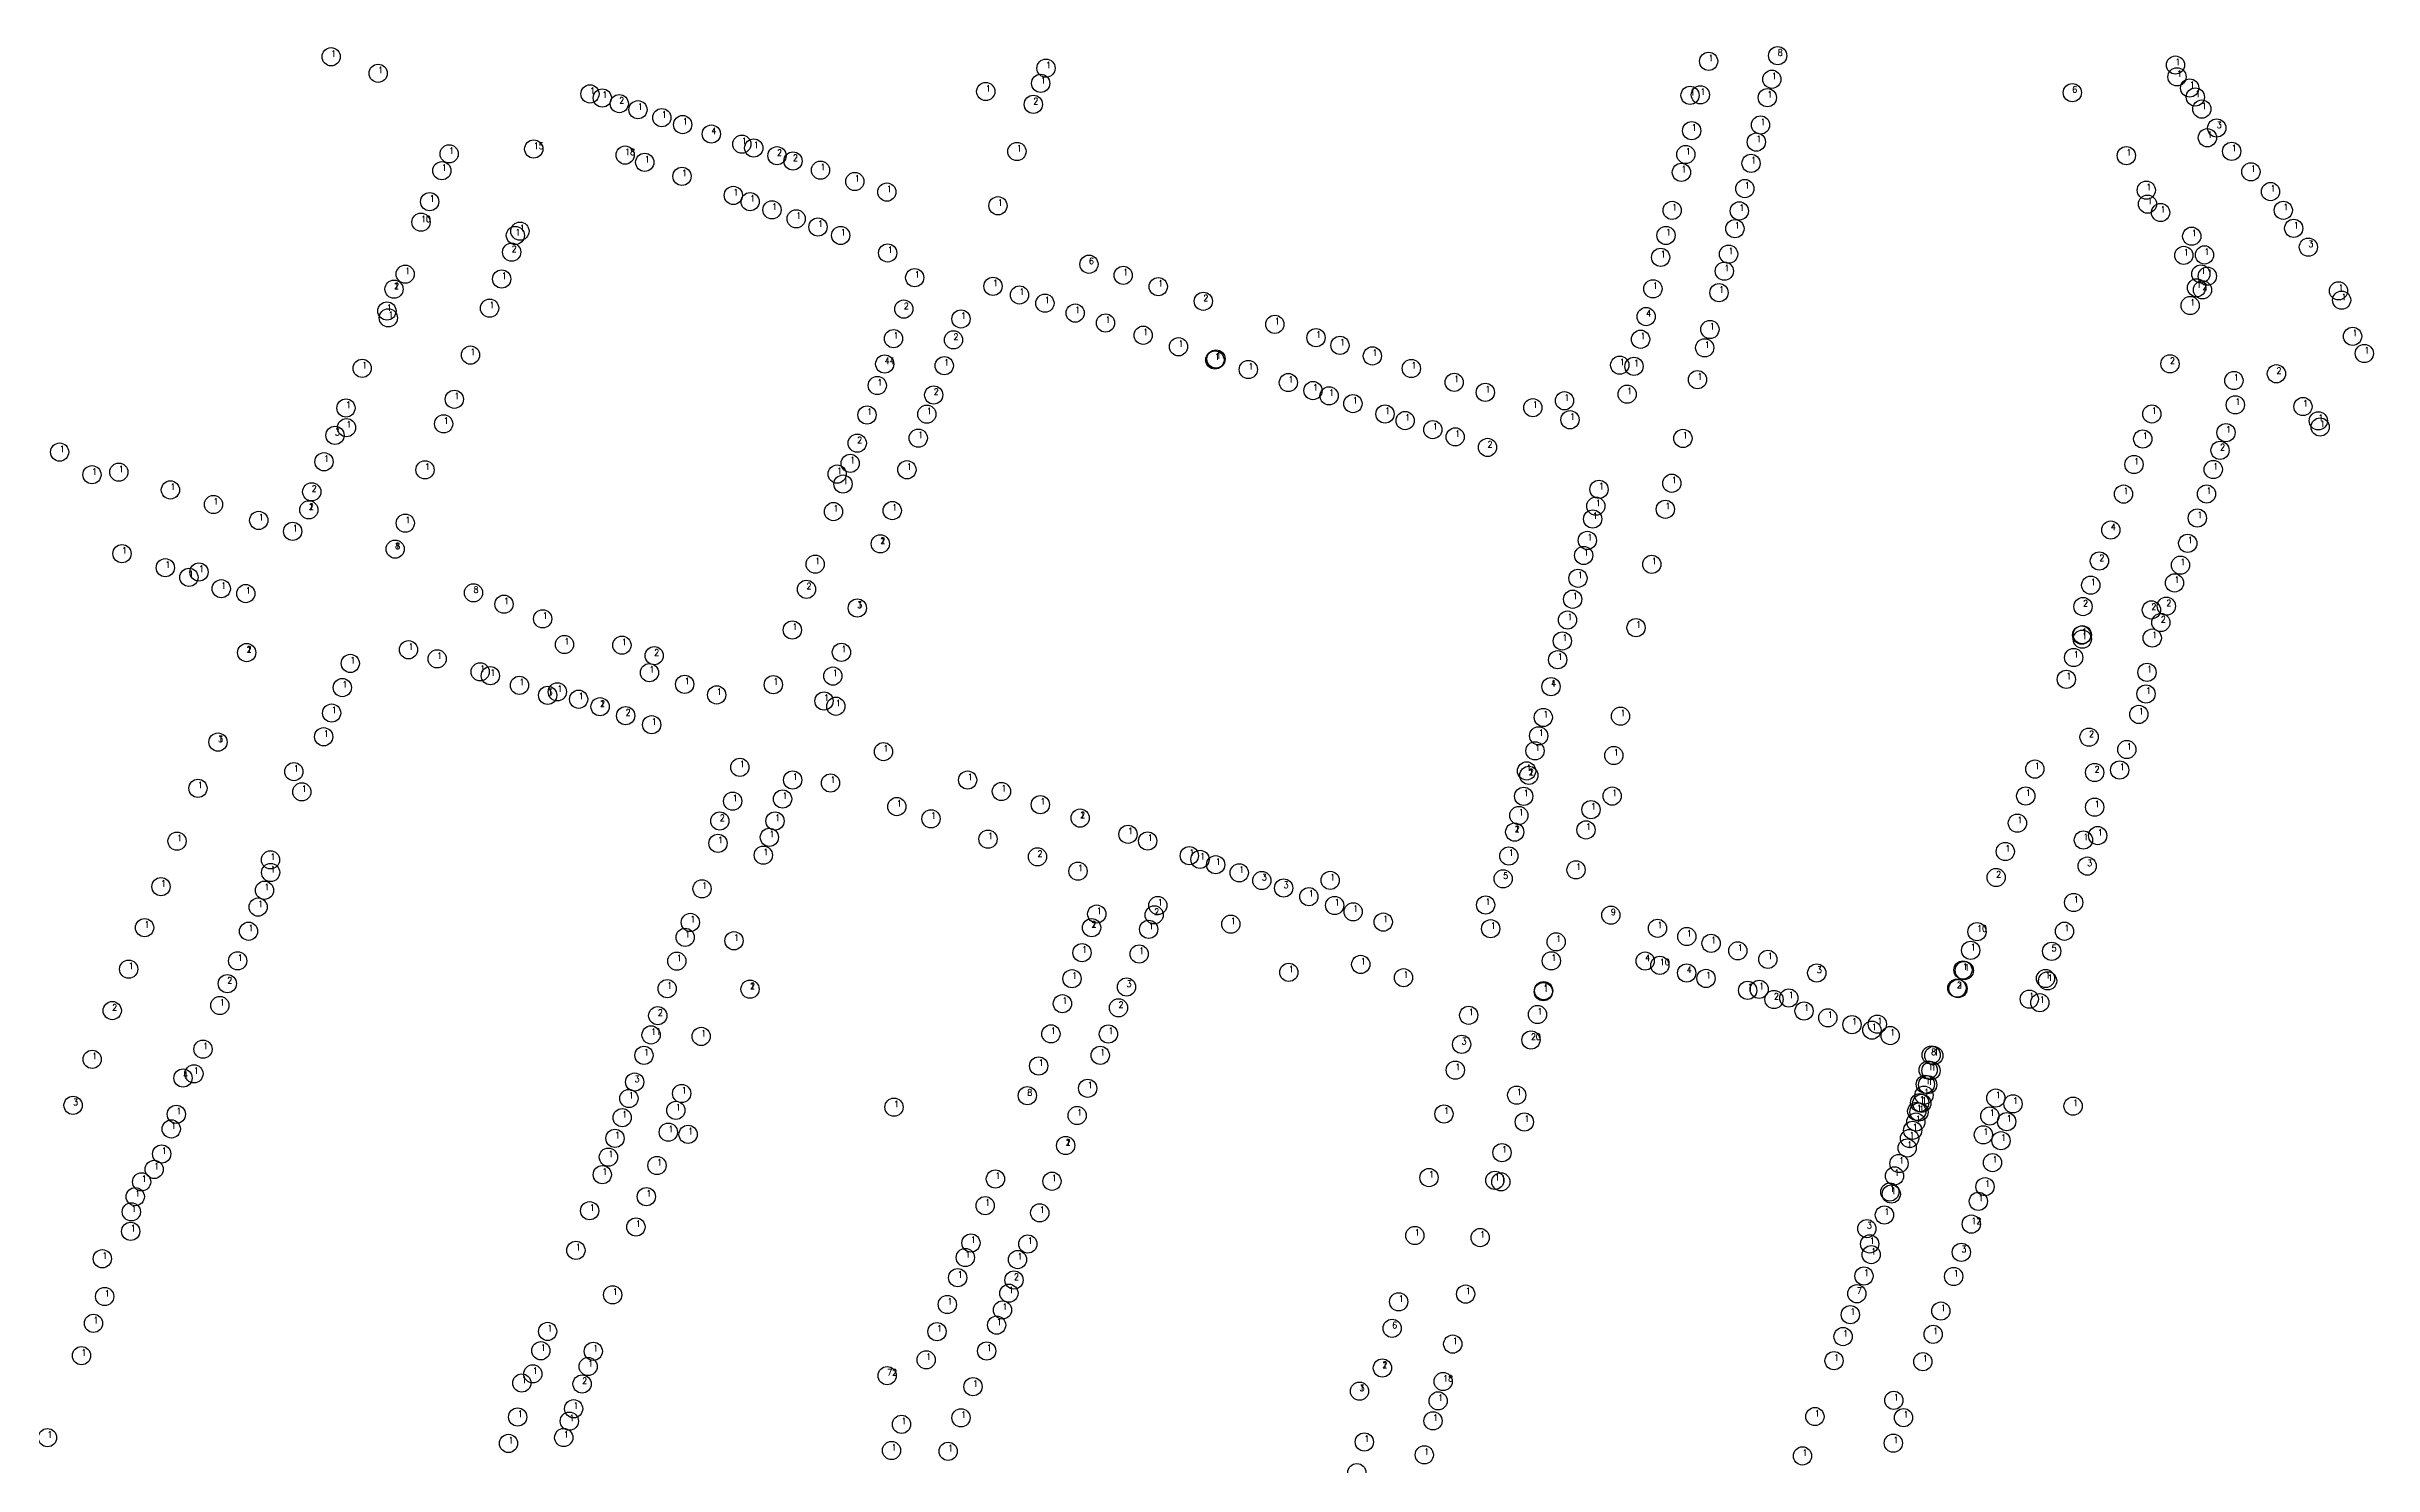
# Model space of a CAD drawing. Header units: millimetres. Extents: x -46.52909 to -46.51937, y -23.53138 to -23.5223.
# Drawn here: x -46.52448 to -46.51937, y -23.52869 to -23.52557 of the extents above; entities that cross this region are included whole.
import ezdxf

# ---------------------------------------------------------------- set-up
doc = ezdxf.new("R2010")
doc.units = ezdxf.units.MM
doc.layers.add('TESTE 1', color=6, linetype='CONTINUOUS')
doc.layers.add('TESTE 2', color=5, linetype='CONTINUOUS')
doc.styles.get("Standard").update_dxf_attribs({"font": 'standard'})

msp = doc.modelspace()

# ---------------------------------------------------------------- linework, layer by layer
at = {"layer": 'TESTE 2'}
for centre in [(-46.5238537, -23.5255937), (-46.5206765, -23.5255913), (-46.5237505, -23.5256299), (-46.5222836, -23.5256188), (-46.5208283, -23.5256036), (-46.5206893, -23.525643), (-46.5198029, -23.5256119), (-46.5197995, -23.5256378), (-46.5232853, -23.5256752), (-46.5232582, -23.5256841), (-46.5232209, -23.5256965), (-46.5224159, -23.52567), (-46.5222953, -23.5256521), (-46.520869, -23.5256784), (-46.5208463, -23.5256773), (-46.5206993, -23.5256834), (-46.5200294, -23.5256725), (-46.5197716, -23.5256623), (-46.5197593, -23.5256821), (-46.5231799, -23.52571), (-46.5231274, -23.5257274), (-46.5230815, -23.5257426), (-46.5223114, -23.5256982), (-46.5207142, -23.5257436), (-46.519745, -23.5257086), (-46.5234087, -23.5257962), (-46.5230186, -23.5257634), (-46.5229516, -23.5257855), (-46.5229255, -23.5257941), (-46.5208656, -23.525756), (-46.5207235, -23.525781), (-46.5197327, -23.5257715), (-46.5197122, -23.5257502), (-46.5236105, -23.5258439), (-46.5235945, -23.5258069), (-46.523208, -23.5258096), (-46.5231649, -23.5258256), (-46.5228744, -23.525811), (-46.5228393, -23.5258226), (-46.5227789, -23.5258426), (-46.5223475, -23.5258016), (-46.520888, -23.5258475), (-46.5208784, -23.5258082), (-46.520735, -23.5258277), (-46.5199107, -23.5258108), (-46.5196795, -23.5258013), (-46.5196372, -23.5258463), (-46.5230832, -23.5258561), (-46.5229704, -23.5258981), (-46.5227035, -23.5258675), (-46.5226331, -23.5258908), (-46.5207488, -23.5258831), (-46.519867, -23.5258866), (-46.5195941, -23.5258897), (-46.5236373, -23.5259119), (-46.5229335, -23.5259118), (-46.5228855, -23.5259297), (-46.5228323, -23.5259495), (-46.5223892, -23.5259208), (-46.5209084, -23.525931), (-46.5207609, -23.5259321), (-46.5198643, -23.5259172), (-46.5198356, -23.5259357), (-46.5195661, -23.5259307), (-46.5236563, -23.5259569), (-46.523449, -23.525986), (-46.5234391, -23.5259767), (-46.5227844, -23.5259674), (-46.5227345, -23.525986), (-46.5209219, -23.525986), (-46.5207705, -23.525971), (-46.5197671, -23.5259877), (-46.5195431, -23.5259705), (-46.5234571, -23.5260227), (-46.5226313, -23.5260244), (-46.5221893, -23.5260492), (-46.5209337, -23.5260341), (-46.5207844, -23.5260271), (-46.5197846, -23.5260298), (-46.5197391, -23.5260287), (-46.5195109, -23.5260117), (-46.5237155, -23.5261039), (-46.523691, -23.526071), (-46.5234791, -23.5260817), (-46.5225719, -23.5260786), (-46.5224001, -23.5260977), (-46.522114, -23.5260736), (-46.5220371, -23.5260984), (-46.5209506, -23.5261032), (-46.5207937, -23.5260645), (-46.5197565, -23.5261009), (-46.5197472, -23.5260705), (-46.5197435, -23.5261055), (-46.519733, -23.5260755), (-46.5237312, -23.5261518), (-46.5235057, -23.5261457), (-46.5225959, -23.5261477), (-46.5223419, -23.5261166), (-46.522286, -23.5261348), (-46.5222195, -23.5261565), (-46.521938, -23.5261305), (-46.5208054, -23.5261117), (-46.5197705, -23.5261399), (-46.5194447, -23.5261077), (-46.519438, -23.526128), (-46.523728, -23.526167), (-46.5224703, -23.5261693), (-46.5221529, -23.5261782), (-46.5220701, -23.5262051), (-46.521781, -23.5261812), (-46.5209655, -23.5261641), (-46.5208254, -23.5261924), (-46.5194139, -23.5262075), (-46.5235477, -23.5262487), (-46.5226185, -23.5262126), (-46.5224868, -23.5262153), (-46.5219925, -23.5262304), (-46.5219103, -23.5262572), (-46.5216905, -23.5262105), (-46.521638, -23.5262274), (-46.5215667, -23.5262505), (-46.5209777, -23.5262139), (-46.5208368, -23.5262327), (-46.519388, -23.5262451), (-46.5237855, -23.5262779), (-46.5226378, -23.5262683), (-46.5225071, -23.5262719), (-46.5219126, -23.5262594), (-46.5218391, -23.5262804), (-46.5217512, -23.526309), (-46.5214813, -23.5262781), (-46.521387, -23.5263085), (-46.5210234, -23.5262708), (-46.5209922, -23.5262734), (-46.5208527, -23.5263027), (-46.5198149, -23.5262679), (-46.5196745, -23.5263046), (-46.5195811, -23.5262897), (-46.5235831, -23.5263457), (-46.5226542, -23.5263155), (-46.5225302, -23.5263362), (-46.5216972, -23.5263266), (-46.5216618, -23.5263381), (-46.5216095, -23.5263552), (-46.5213186, -23.5263306), (-46.5211448, -23.526349), (-46.5210072, -23.5263346), (-46.5196715, -23.5263579), (-46.5238212, -23.5263649), (-46.52382, -23.526408), (-46.5236067, -23.5263997), (-46.5226767, -23.5263802), (-46.5225454, -23.5263785), (-46.521539, -23.5263781), (-46.5214948, -23.5263925), (-46.521434, -23.5264123), (-46.5212143, -23.5263643), (-46.5211327, -23.5263907), (-46.5198547, -23.5263779), (-46.5195229, -23.5263617), (-46.519489, -23.526393), (-46.5194851, -23.5264067), (-46.5244501, -23.5264617), (-46.5238453, -23.5264249), (-46.5226982, -23.526442), (-46.5225642, -23.526431), (-46.5213848, -23.5264283), (-46.5213138, -23.5264514), (-46.5208847, -23.5264317), (-46.5198747, -23.5264329), (-46.5197049, -23.5264579), (-46.5196919, -23.5264189), (-46.5243791, -23.5265114), (-46.5243201, -23.5265057), (-46.5238693, -23.5264829), (-46.5236476, -23.5265007), (-46.5227423, -23.52651), (-46.5227136, -23.5264864), (-46.5225891, -23.5265005), (-46.5198939, -23.5264889), (-46.5197199, -23.5264999), (-46.5242067, -23.5265447), (-46.5238963, -23.5265489), (-46.5227294, -23.5265319), (-46.521069, -23.5265435), (-46.5209091, -23.5265301), (-46.5199169, -23.5265539), (-46.5197346, -23.5265536), (-46.5241121, -23.5265767), (-46.5240127, -23.5266117), (-46.5239027, -23.5265885), (-46.5227504, -23.5265923), (-46.5226213, -23.5265901), (-46.5210829, -23.5266085), (-46.5210759, -23.5265804), (-46.5209232, -23.5265872), (-46.5197548, -23.5266065), (-46.5239381, -23.5266357), (-46.5236909, -23.5266177), (-46.5226475, -23.5266632), (-46.5210946, -23.5266556), (-46.5199449, -23.5266329), (-46.5197759, -23.5266619), (-46.5243131, -23.5266847), (-46.524218, -23.5267156), (-46.5237131, -23.5266747), (-46.5227905, -23.5267078), (-46.5211028, -23.5266886), (-46.5209531, -23.526708), (-46.5199699, -23.5267009), (-46.5197919, -23.5267099), (-46.5241661, -23.5267367), (-46.524144, -23.526725), (-46.5240951, -23.5267617), (-46.5228097, -23.526763), (-46.5211153, -23.5267387), (-46.5199889, -23.5267539), (-46.5198049, -23.5267489), (-46.5240412, -23.5267723), (-46.5235411, -23.5267707), (-46.5234741, -23.5267957), (-46.522698, -23.526804), (-46.5211268, -23.5267848), (-46.5200059, -23.5268009), (-46.5198557, -23.5268082), (-46.5198229, -23.5267999), (-46.5233891, -23.5268277), (-46.5228407, -23.5268523), (-46.5211381, -23.5268305), (-46.5209876, -23.5268472), (-46.5200088, -23.5268635), (-46.5200076, -23.5268627), (-46.5198539, -23.52687), (-46.5198349, -23.5268359), (-46.5240393, -23.5269019), (-46.5236837, -23.5268957), (-46.5236209, -23.5269157), (-46.5233412, -23.5268842), (-46.5232151, -23.5268857), (-46.5231441, -23.5269087), (-46.5227329, -23.5269013), (-46.5211598, -23.5269176), (-46.5211495, -23.5268763), (-46.5200264, -23.5269127), (-46.5200076, -23.5268725), (-46.5238117, -23.5269257), (-46.5235263, -23.5269441), (-46.5235041, -23.5269527), (-46.5234401, -23.5269737), (-46.5231546, -23.5269459), (-46.5230773, -23.5269715), (-46.5228824, -23.5269724), (-46.5227517, -23.5269535), (-46.5200426, -23.5269607), (-46.5198653, -23.5269453), (-46.5238291, -23.5269787), (-46.5233781, -23.5269957), (-46.5233569, -23.526988), (-46.5233102, -23.5270043), (-46.523263, -23.5270208), (-46.5230069, -23.5269948), (-46.5227712, -23.5270081), (-46.5227452, -23.5270197), (-46.5211745, -23.5269767), (-46.5198676, -23.5269927), (-46.5238527, -23.5270347), (-46.5232068, -23.5270404), (-46.5231498, -23.5270603), (-46.5211914, -23.5270443), (-46.5210217, -23.5270415), (-46.5198834, -23.5270377), (-46.5241021, -23.5270984), (-46.5238701, -23.5270867), (-46.5226406, -23.5271193), (-46.5212096, -23.5271177), (-46.5212014, -23.5270846), (-46.5199926, -23.5270875), (-46.5199097, -23.5271147), (-46.5239356, -23.5271632), (-46.522956, -23.5271538), (-46.5212281, -23.5271617), (-46.521223, -23.5271714), (-46.5210365, -23.5271278), (-46.5201117, -23.5271577), (-46.5199804, -23.5271651), (-46.5199254, -23.5271597), (-46.5241463, -23.5271999), (-46.5239181, -23.5272077), (-46.5229718, -23.5272282), (-46.5228622, -23.5272233), (-46.5228399, -23.5271816), (-46.5227569, -23.5271882), (-46.5224558, -23.5271818), (-46.5223815, -23.5272068), (-46.5212345, -23.5272174), (-46.52104, -23.527217), (-46.5201317, -23.5272167), (-46.5230001, -23.5272717), (-46.5228788, -23.5272717), (-46.5226113, -23.52724), (-46.5225363, -23.5272668), (-46.522296, -23.5272358), (-46.5222086, -23.5272653), (-46.521245, -23.5272595), (-46.5210866, -23.5272467), (-46.52015, -23.5272764), (-46.5199804, -23.5272413), (-46.5241921, -23.5273159), (-46.5230041, -23.5273207), (-46.5228911, -23.5273075), (-46.5224109, -23.5273115), (-46.5221035, -23.5273008), (-46.5220602, -23.5273155), (-46.5212541, -23.527296), (-46.5210976, -23.5272912), (-46.520005, -23.5273135), (-46.5199737, -23.5273037), (-46.523987, -23.527357), (-46.5229045, -23.5273467), (-46.5223023, -23.5273503), (-46.5222134, -23.5273819), (-46.5219689, -23.5273479), (-46.5219453, -23.527356), (-46.5219109, -23.5273677), (-46.5212671, -23.5273485), (-46.5211194, -23.5273789), (-46.5201767, -23.5273387), (-46.5199967, -23.5273707), (-46.5242275, -23.5274159), (-46.5240001, -23.5274237), (-46.5239867, -23.5273847), (-46.523039, -23.5274205), (-46.5218592, -23.5273854), (-46.5218096, -23.5274024), (-46.5217616, -23.5274188), (-46.5216594, -23.5274021), (-46.5212796, -23.5273986), (-46.5201967, -23.5273957), (-46.5240141, -23.5274607), (-46.5221721, -23.527476), (-46.5220459, -23.5274778), (-46.522038, -23.5274571), (-46.5217062, -23.5274378), (-46.5216497, -23.5274571), (-46.5216089, -23.527471), (-46.5213181, -23.5274561), (-46.5210429, -23.5274784), (-46.5200264, -23.5274507), (-46.5242635, -23.5275059), (-46.5240351, -23.5275137), (-46.5230762, -23.5275272), (-46.5230648, -23.5274944), (-46.5229689, -23.5275346), (-46.5221835, -23.5275058), (-46.5220581, -23.5275094), (-46.5218777, -23.5274981), (-46.5215429, -23.5274936), (-46.5213069, -23.5275082), (-46.5209405, -23.5275072), (-46.5208761, -23.5275253), (-46.5202387, -23.5275147), (-46.5200467, -23.5275137), (-46.5240591, -23.5275787), (-46.5230945, -23.5275794), (-46.5222045, -23.5275608), (-46.5220789, -23.5275637), (-46.5215923, -23.5275866), (-46.5211738, -23.5275787), (-46.5211631, -23.527537), (-46.5209677, -23.5275792), (-46.5208228, -23.5275403), (-46.5207642, -23.5275567), (-46.5206981, -23.5275753), (-46.5202527, -23.5275557), (-46.5200749, -23.5275578), (-46.5242985, -23.5275969), (-46.5240817, -23.5276287), (-46.5222264, -23.527618), (-46.5221067, -23.5276361), (-46.5217503, -23.5276039), (-46.5214983, -23.5276158), (-46.5209354, -23.5275885), (-46.5208764, -23.5276053), (-46.5208341, -23.5276173), (-46.5205907, -23.5276054), (-46.5202829, -23.5276387), (-46.5202697, -23.5275987), (-46.5202665, -23.5275999), (-46.5200882, -23.5276174), (-46.5200837, -23.5276227), (-46.5243345, -23.5276879), (-46.5240981, -23.5276767), (-46.5231156, -23.5276399), (-46.5229336, -23.527641), (-46.5222475, -23.5276729), (-46.5221243, -23.5276818), (-46.5211913, -23.5276465), (-46.5211907, -23.5276442), (-46.5207425, -23.5276435), (-46.5207171, -23.5276413), (-46.5206847, -23.5276635), (-46.5206521, -23.5276604), (-46.5206186, -23.5276888), (-46.5202804, -23.5276396), (-46.520124, -23.5276628), (-46.5201007, -23.5276707), (-46.5231363, -23.5276992), (-46.5222728, -23.5277391), (-46.5221465, -23.5277394), (-46.5213551, -23.5276982), (-46.5212041, -23.5276965), (-46.5205664, -23.5277038), (-46.5205134, -23.5277188), (-46.5204696, -23.5277308), (-46.5204576, -23.5277177), (-46.5241351, -23.5277727), (-46.5231667, -23.5277863), (-46.523151, -23.5277413), (-46.5230409, -23.5277447), (-46.5221645, -23.5277863), (-46.5213708, -23.5277621), (-46.5212185, -23.5277525), (-46.5204294, -23.5277428), (-46.5203394, -23.5277856), (-46.5203337, -23.5277867), (-46.5243785, -23.5277949), (-46.524179, -23.527836), (-46.5241551, -23.5278267), (-46.5222998, -23.5278096), (-46.5213846, -23.5278187), (-46.520346, -23.5278185), (-46.5203397, -23.5278197), (-46.5231997, -23.5278809), (-46.5231871, -23.5278449), (-46.5230838, -23.5278699), (-46.5223247, -23.5278747), (-46.5221922, -23.5278585), (-46.5212497, -23.5278736), (-46.5203648, -23.5278902), (-46.5203601, -23.5278917), (-46.5203551, -23.5278737), (-46.5203522, -23.5278497), (-46.5203471, -23.5278507), (-46.5201975, -23.52788), (-46.5201597, -23.5278927), (-46.5244205, -23.5278959), (-46.5241936, -23.5279157), (-46.5232144, -23.527923), (-46.5230966, -23.5279071), (-46.5226175, -23.5279), (-46.5222152, -23.5279183), (-46.5214096, -23.5279149), (-46.5212329, -23.5279325), (-46.5203731, -23.5279327), (-46.5203711, -23.5279091), (-46.5203661, -23.5279107), (-46.5202107, -23.5279193), (-46.5201737, -23.5279317), (-46.5200277, -23.5278977), (-46.5242049, -23.5279477), (-46.5232303, -23.5279685), (-46.523113, -23.5279549), (-46.5230697, -23.5279597), (-46.5222405, -23.5279842), (-46.5203921, -23.5279897), (-46.5203869, -23.5279687), (-46.5203801, -23.5279507), (-46.5202247, -23.5279607), (-46.5201861, -23.5279737), (-46.5242424, -23.5280367), (-46.5242259, -23.5280027), (-46.5232447, -23.5280097), (-46.523138, -23.528028), (-46.5212821, -23.5279998), (-46.52041, -23.5280237), (-46.5202047, -23.5280217), (-46.524284, -23.5280964), (-46.52427, -23.528064), (-46.5232582, -23.5280483), (-46.5231615, -23.5280965), (-46.5223947, -23.5280576), (-46.5222706, -23.5280626), (-46.5214424, -23.5280546), (-46.5212978, -23.5280607), (-46.5212845, -23.528064), (-46.5204302, -23.5280862), (-46.5204271, -23.5280907), (-46.52042, -23.5280509), (-46.5202211, -23.5280747), (-46.5242926, -23.5281298), (-46.5232858, -23.5281274), (-46.5224172, -23.5281163), (-46.5222973, -23.528132), (-46.5204421, -23.5281367), (-46.5202357, -23.5281067), (-46.5242941, -23.5281727), (-46.5231843, -23.5281631), (-46.5224485, -23.5281982), (-46.5223236, -23.5282004), (-46.5214735, -23.5281818), (-46.5213301, -23.5281863), (-46.5204807, -23.5281666), (-46.5204745, -23.5282002), (-46.5202511, -23.5281567), (-46.5243563, -23.5282328), (-46.5233161, -23.5282144), (-46.5224607, -23.5282301), (-46.5223461, -23.5282346), (-46.5204711, -23.5282237), (-46.5202731, -23.5282187), (-46.5224777, -23.5282744), (-46.522354, -23.5282795), (-46.5204871, -23.5282707), (-46.5202901, -23.5282717), (-46.5243511, -23.5283157), (-46.5232354, -23.528312), (-46.5225002, -23.5283332), (-46.5223792, -23.5283452), (-46.5223651, -23.5283085), (-46.5215091, -23.5283273), (-46.521362, -23.5283104), (-46.5205027, -23.5283097), (-46.5203181, -23.5283477), (-46.5243757, -23.5283747), (-46.5233783, -23.5283924), (-46.522523, -23.5283929), (-46.5223921, -23.5283785), (-46.5215234, -23.5283856), (-46.5205329, -23.5284037), (-46.5205169, -23.5283557), (-46.5203351, -23.5283987), (-46.5244021, -23.5284457), (-46.5233931, -23.5284348), (-46.523278, -23.5284362), (-46.5225467, -23.5284548), (-46.5224139, -23.5284354), (-46.5213902, -23.5284202), (-46.5234349, -23.5285057), (-46.5234108, -23.5284856), (-46.5233025, -23.5285077), (-46.5232893, -23.5284694), (-46.5226325, -23.5284894), (-46.5215447, -23.5284727), (-46.5214114, -23.5285024), (-46.5205527, -23.5284567), (-46.5203577, -23.5284587), (-46.522444, -23.5285138), (-46.521595, -23.5285236), (-46.5214223, -23.5285449), (-46.5204215, -23.5285438), (-46.5234439, -23.5285803), (-46.5233305, -23.5285895), (-46.5233212, -23.5285622), (-46.5226009, -23.5285963), (-46.5224702, -23.528582), (-46.5214336, -23.5285888), (-46.5205948, -23.5285793), (-46.5204001, -23.5285817), (-46.5244767, -23.5286257), (-46.5234641, -23.5286383), (-46.5233428, -23.5286254), (-46.5226229, -23.5286538), (-46.5224985, -23.5286557), (-46.5215845, -23.5286351), (-46.5204226, -23.5286377), (-46.5216009, -23.5287024), (-46.5214528, -23.5286634), (-46.5206221, -23.5286657)]:
    msp.add_circle(centre, 0.00002, dxfattribs=at)

# ---------------------------------------------------------------- texts
at = {"layer": 'TESTE 1'}
for s, p in [('1', (-46.5236105, -23.5258439)), ('1', (-46.5227035, -23.5258675)), ('1', (-46.522114, -23.5260736)), ('2', (-46.5237155, -23.5261039)), ('2', (-46.521938, -23.5261305)), ('1', (-46.5218391, -23.5262804)), ('1', (-46.5227136, -23.5264864)), ('1', (-46.5227294, -23.5265319)), ('2', (-46.5239027, -23.5265885)), ('1', (-46.5227504, -23.5265923)), ('1', (-46.5237131, -23.5266747)), ('2', (-46.5226475, -23.5266632)), ('1', (-46.5209531, -23.526708)), ('3', (-46.522698, -23.526804)), ('2', (-46.5240393, -23.5269019)), ('1', (-46.5238117, -23.5269257)), ('1', (-46.5231546, -23.5269459)), ('1', (-46.5234401, -23.5269737)), ('1', (-46.5233781, -23.5269957)), ('1', (-46.5233569, -23.526988)), ('1', (-46.5230773, -23.5269715)), ('4', (-46.5211745, -23.5269767)), ('1', (-46.523263, -23.5270208)), ('3', (-46.5241021, -23.5270984)), ('2', (-46.521223, -23.5271714)), ('1', (-46.5210365, -23.5271278)), ('1', (-46.522296, -23.5272358)), ('1', (-46.5222086, -23.5272653)), ('2', (-46.5212541, -23.527296)), ('1', (-46.5211194, -23.5273789)), ('1', (-46.5240141, -23.5274607)), ('1', (-46.5230762, -23.5275272)), ('2', (-46.5221835, -23.5275058)), ('2', (-46.5229336, -23.527641)), ('2', (-46.5243345, -23.5276879)), ('1', (-46.5230838, -23.5278699)), ('1', (-46.5226175, -23.5279)), ('1', (-46.5222152, -23.5279183)), ('1', (-46.5222405, -23.5279842)), ('1', (-46.5242926, -23.5281298)), ('1', (-46.5225002, -23.5283332)), ('1', (-46.5215091, -23.5283273)), ('1', (-46.5215447, -23.5284727)), ('3', (-46.521595, -23.5285236)), ('1', (-46.5214114, -23.5285024)), ('1', (-46.5234439, -23.5285803)), ('1', (-46.5233305, -23.5285895)), ('1', (-46.5214528, -23.5286634))]:
    msp.add_text(s, height=0.000014, dxfattribs=at).set_placement(p)
at = {"layer": 'TESTE 2'}
for s, p in [('1', (-46.5238537, -23.5255937)), ('1', (-46.5237505, -23.5256299)), ('1', (-46.5222836, -23.5256188)), ('1', (-46.5208283, -23.5256036)), ('8', (-46.5206765, -23.5255913)), ('1', (-46.5198029, -23.5256119)), ('1', (-46.5197995, -23.5256378)), ('1', (-46.5232853, -23.5256752)), ('1', (-46.5232582, -23.5256841)), ('1', (-46.5224159, -23.52567)), ('1', (-46.5222953, -23.5256521)), ('1', (-46.520869, -23.5256784)), ('1', (-46.5208463, -23.5256773)), ('1', (-46.5206993, -23.5256834)), ('1', (-46.5206893, -23.525643)), ('6', (-46.5200294, -23.5256725)), ('1', (-46.5197716, -23.5256623)), ('1', (-46.5197593, -23.5256821)), ('2', (-46.5232209, -23.5256965)), ('1', (-46.5231799, -23.52571)), ('1', (-46.5231274, -23.5257274)), ('2', (-46.5223114, -23.5256982)), ('1', (-46.519745, -23.5257086)), ('1', (-46.5230815, -23.5257426)), ('4', (-46.5230186, -23.5257634)), ('1', (-46.5229516, -23.5257855)), ('1', (-46.5208656, -23.525756)), ('1', (-46.5207235, -23.525781)), ('1', (-46.5207142, -23.5257436)), ('1', (-46.5197327, -23.5257715)), ('3', (-46.5197122, -23.5257502)), ('1', (-46.5236105, -23.5258439)), ('1', (-46.5235945, -23.5258069)), ('15', (-46.5234087, -23.5257962)), ('18', (-46.523208, -23.5258096)), ('1', (-46.5231649, -23.5258256)), ('1', (-46.5229255, -23.5257941)), ('2', (-46.5228744, -23.525811)), ('2', (-46.5228393, -23.5258226)), ('1', (-46.5227789, -23.5258426)), ('1', (-46.5223475, -23.5258016)), ('1', (-46.5208784, -23.5258082)), ('1', (-46.520735, -23.5258277)), ('1', (-46.5199107, -23.5258108)), ('1', (-46.5196795, -23.5258013)), ('1', (-46.5230832, -23.5258561)), ('1', (-46.5227035, -23.5258675)), ('1', (-46.5226331, -23.5258908)), ('1', (-46.520888, -23.5258475)), ('1', (-46.5207488, -23.5258831)), ('1', (-46.519867, -23.5258866)), ('1', (-46.5196372, -23.5258463)), ('1', (-46.5195941, -23.5258897)), ('1', (-46.5236373, -23.5259119)), ('1', (-46.5229704, -23.5258981)), ('1', (-46.5229335, -23.5259118)), ('1', (-46.5228855, -23.5259297)), ('1', (-46.5223892, -23.5259208)), ('1', (-46.5209084, -23.525931)), ('1', (-46.5207609, -23.5259321)), ('1', (-46.5198643, -23.5259172)), ('1', (-46.5198356, -23.5259357)), ('1', (-46.5195661, -23.5259307)), ('10', (-46.5236563, -23.5259569)), ('1', (-46.523449, -23.525986)), ('1', (-46.5234391, -23.5259767)), ('1', (-46.5228323, -23.5259495)), ('1', (-46.5227844, -23.5259674)), ('1', (-46.5227345, -23.525986)), ('1', (-46.5209219, -23.525986)), ('1', (-46.5207705, -23.525971)), ('1', (-46.5197671, -23.5259877)), ('1', (-46.5195431, -23.5259705)), ('2', (-46.5234571, -23.5260227)), ('1', (-46.5226313, -23.5260244)), ('1', (-46.5209337, -23.5260341)), ('1', (-46.5207844, -23.5260271)), ('1', (-46.5197846, -23.5260298)), ('1', (-46.5197391, -23.5260287)), ('3', (-46.5195109, -23.5260117)), ('1', (-46.523691, -23.526071)), ('1', (-46.5234791, -23.5260817)), ('1', (-46.5225719, -23.5260786)), ('1', (-46.5224001, -23.5260977)), ('6', (-46.5221893, -23.5260492)), ('1', (-46.522114, -23.5260736)), ('1', (-46.5220371, -23.5260984)), ('1', (-46.5207937, -23.5260645)), ('1', (-46.5197472, -23.5260705)), ('1', (-46.519733, -23.5260755)), ('1', (-46.5237155, -23.5261039)), ('1', (-46.5235057, -23.5261457)), ('2', (-46.5225959, -23.5261477)), ('1', (-46.5223419, -23.5261166)), ('1', (-46.522286, -23.5261348)), ('2', (-46.521938, -23.5261305)), ('1', (-46.5209506, -23.5261032)), ('1', (-46.5208054, -23.5261117)), ('1', (-46.5197705, -23.5261399)), ('1', (-46.5197565, -23.5261009)), ('2', (-46.5197435, -23.5261055)), ('1', (-46.5194447, -23.5261077)), ('1', (-46.519438, -23.526128)), ('1', (-46.5237312, -23.5261518)), ('1', (-46.523728, -23.526167)), ('1', (-46.5224703, -23.5261693)), ('1', (-46.5222195, -23.5261565)), ('1', (-46.5221529, -23.5261782)), ('1', (-46.521781, -23.5261812)), ('4', (-46.5209655, -23.5261641)), ('1', (-46.5208254, -23.5261924)), ('1', (-46.5235477, -23.5262487)), ('1', (-46.5226185, -23.5262126)), ('2', (-46.5224868, -23.5262153)), ('1', (-46.5220701, -23.5262051)), ('1', (-46.5219925, -23.5262304)), ('1', (-46.5216905, -23.5262105)), ('1', (-46.521638, -23.5262274)), ('1', (-46.5215667, -23.5262505)), ('1', (-46.5209777, -23.5262139)), ('1', (-46.5208368, -23.5262327)), ('1', (-46.5194139, -23.5262075)), ('1', (-46.519388, -23.5262451)), ('1', (-46.5237855, -23.5262779)), ('44', (-46.5226378, -23.5262683)), ('1', (-46.5225071, -23.5262719)), ('1', (-46.5219126, -23.5262594)), ('1', (-46.5219103, -23.5262572)), ('1', (-46.5218391, -23.5262804)), ('1', (-46.5214813, -23.5262781)), ('1', (-46.5210234, -23.5262708)), ('1', (-46.5209922, -23.5262734)), ('1', (-46.5208527, -23.5263027)), ('2', (-46.5198149, -23.5262679)), ('2', (-46.5195811, -23.5262897)), ('1', (-46.5235831, -23.5263457)), ('1', (-46.5226542, -23.5263155)), ('2', (-46.5225302, -23.5263362)), ('1', (-46.5217512, -23.526309)), ('1', (-46.5216972, -23.5263266)), ('1', (-46.5216618, -23.5263381)), ('1', (-46.5216095, -23.5263552)), ('1', (-46.521387, -23.5263085)), ('1', (-46.5213186, -23.5263306)), ('1', (-46.5211448, -23.526349)), ('1', (-46.5210072, -23.5263346)), ('1', (-46.5196745, -23.5263046)), ('1', (-46.5238212, -23.5263649)), ('1', (-46.5236067, -23.5263997)), ('1', (-46.5226767, -23.5263802)), ('1', (-46.5225454, -23.5263785)), ('1', (-46.521539, -23.5263781)), ('1', (-46.5214948, -23.5263925)), ('1', (-46.5212143, -23.5263643)), ('1', (-46.5211327, -23.5263907)), ('1', (-46.5198547, -23.5263779)), ('1', (-46.5196715, -23.5263579)), ('1', (-46.5195229, -23.5263617)), ('1', (-46.519489, -23.526393)), ('3', (-46.5238453, -23.5264249)), ('1', (-46.52382, -23.526408)), ('2', (-46.5226982, -23.526442)), ('1', (-46.5225642, -23.526431)), ('1', (-46.521434, -23.5264123)), ('1', (-46.5213848, -23.5264283)), ('2', (-46.5213138, -23.5264514)), ('1', (-46.5208847, -23.5264317)), ('1', (-46.5198747, -23.5264329)), ('1', (-46.5196919, -23.5264189)), ('1', (-46.5194851, -23.5264067)), ('1', (-46.5244501, -23.5264617)), ('1', (-46.5243201, -23.5265057)), ('1', (-46.5238693, -23.5264829)), ('1', (-46.5236476, -23.5265007)), ('1', (-46.5227136, -23.5264864)), ('1', (-46.5225891, -23.5265005)), ('1', (-46.5198939, -23.5264889)), ('1', (-46.5197199, -23.5264999)), ('2', (-46.5197049, -23.5264579)), ('1', (-46.5243791, -23.5265114)), ('1', (-46.5242067, -23.5265447)), ('2', (-46.5238963, -23.5265489)), ('1', (-46.5227423, -23.52651)), ('1', (-46.5227294, -23.5265319)), ('1', (-46.521069, -23.5265435)), ('1', (-46.5209091, -23.5265301)), ('1', (-46.5199169, -23.5265539)), ('1', (-46.5197346, -23.5265536)), ('1', (-46.5241121, -23.5265767)), ('1', (-46.5239027, -23.5265885)), ('1', (-46.5227504, -23.5265923)), ('1', (-46.5226213, -23.5265901)), ('1', (-46.5210829, -23.5266085)), ('1', (-46.5210759, -23.5265804)), ('1', (-46.5209232, -23.5265872)), ('1', (-46.5197548, -23.5266065)), ('1', (-46.5240127, -23.5266117)), ('1', (-46.5239381, -23.5266357)), ('1', (-46.5236909, -23.5266177)), ('1', (-46.5210946, -23.5266556)), ('4', (-46.5199449, -23.5266329)), ('1', (-46.5243131, -23.5266847)), ('8', (-46.5237131, -23.5266747)), ('1', (-46.5227905, -23.5267078)), ('1', (-46.5226475, -23.5266632)), ('1', (-46.5211028, -23.5266886)), ('1', (-46.5209531, -23.526708)), ('2', (-46.5199699, -23.5267009)), ('1', (-46.5197919, -23.5267099)), ('1', (-46.5197759, -23.5266619)), ('1', (-46.524218, -23.5267156)), ('1', (-46.5241661, -23.5267367)), ('1', (-46.524144, -23.526725)), ('1', (-46.5240951, -23.5267617)), ('2', (-46.5228097, -23.526763)), ('1', (-46.5211153, -23.5267387)), ('1', (-46.5199889, -23.5267539)), ('1', (-46.5198049, -23.5267489)), ('1', (-46.5240412, -23.5267723)), ('8', (-46.5235411, -23.5267707)), ('1', (-46.5234741, -23.5267957)), ('1', (-46.522698, -23.526804)), ('1', (-46.5211268, -23.5267848)), ('2', (-46.5200059, -23.5268009)), ('2', (-46.5198557, -23.5268082)), ('2', (-46.5198229, -23.5267999)), ('1', (-46.5233891, -23.5268277)), ('1', (-46.5228407, -23.5268523)), ('1', (-46.5211381, -23.5268305)), ('1', (-46.5209876, -23.5268472)), ('1', (-46.5200088, -23.5268635)), ('1', (-46.5200076, -23.5268627)), ('2', (-46.5198349, -23.5268359)), ('1', (-46.5240393, -23.5269019)), ('1', (-46.5236837, -23.5268957)), ('1', (-46.5236209, -23.5269157)), ('1', (-46.5233412, -23.5268842)), ('1', (-46.5232151, -23.5268857)), ('2', (-46.5231441, -23.5269087)), ('1', (-46.5227329, -23.5269013)), ('1', (-46.5211495, -23.5268763)), ('1', (-46.5200264, -23.5269127)), ('1', (-46.5200076, -23.5268725)), ('1', (-46.5198539, -23.52687)), ('1', (-46.5238117, -23.5269257)), ('1', (-46.5235263, -23.5269441)), ('1', (-46.5235041, -23.5269527)), ('1', (-46.5231546, -23.5269459)), ('1', (-46.5227517, -23.5269535)), ('1', (-46.5211598, -23.5269176)), ('1', (-46.5200426, -23.5269607)), ('1', (-46.5198653, -23.5269453)), ('1', (-46.5238291, -23.5269787)), ('1', (-46.5234401, -23.5269737)), ('3', (-46.5233781, -23.5269957)), ('1', (-46.5233569, -23.526988)), ('1', (-46.5233102, -23.5270043)), ('1', (-46.5230773, -23.5269715)), ('1', (-46.5230069, -23.5269948)), ('1', (-46.5228824, -23.5269724)), ('1', (-46.5227712, -23.5270081)), ('1', (-46.5211745, -23.5269767)), ('1', (-46.5198676, -23.5269927)), ('1', (-46.5238527, -23.5270347)), ('2', (-46.523263, -23.5270208)), ('2', (-46.5232068, -23.5270404)), ('1', (-46.5231498, -23.5270603)), ('1', (-46.5227452, -23.5270197)), ('1', (-46.5211914, -23.5270443)), ('1', (-46.5210217, -23.5270415)), ('1', (-46.5198834, -23.5270377)), ('1', (-46.5241021, -23.5270984)), ('1', (-46.5238701, -23.5270867)), ('1', (-46.5226406, -23.5271193)), ('1', (-46.5212096, -23.5271177)), ('1', (-46.5212014, -23.5270846)), ('2', (-46.5199926, -23.5270875)), ('1', (-46.5199097, -23.5271147)), ('1', (-46.5239356, -23.5271632)), ('1', (-46.522956, -23.5271538)), ('1', (-46.5212281, -23.5271617)), ('1', (-46.521223, -23.5271714)), ('1', (-46.5210365, -23.5271278)), ('1', (-46.5201117, -23.5271577)), ('2', (-46.5199804, -23.5271651)), ('1', (-46.5199254, -23.5271597)), ('1', (-46.5241463, -23.5271999)), ('1', (-46.5239181, -23.5272077)), ('1', (-46.5228622, -23.5272233)), ('1', (-46.5228399, -23.5271816)), ('1', (-46.5227569, -23.5271882)), ('1', (-46.5224558, -23.5271818)), ('1', (-46.5223815, -23.5272068)), ('1', (-46.5212345, -23.5272174)), ('1', (-46.52104, -23.527217)), ('1', (-46.5201317, -23.5272167)), ('2', (-46.5230001, -23.5272717)), ('1', (-46.5229718, -23.5272282)), ('1', (-46.5228788, -23.5272717)), ('1', (-46.5226113, -23.52724)), ('1', (-46.5225363, -23.5272668)), ('1', (-46.522296, -23.5272358)), ('2', (-46.5222086, -23.5272653)), ('1', (-46.521245, -23.5272595)), ('1', (-46.5210866, -23.5272467)), ('1', (-46.5199804, -23.5272413)), ('1', (-46.5241921, -23.5273159)), ('1', (-46.5230041, -23.5273207)), ('1', (-46.5228911, -23.5273075)), ('1', (-46.5224109, -23.5273115)), ('1', (-46.5221035, -23.5273008)), ('1', (-46.5220602, -23.5273155)), ('1', (-46.5212541, -23.527296)), ('1', (-46.5210976, -23.5272912)), ('1', (-46.52015, -23.5272764)), ('1', (-46.520005, -23.5273135)), ('1', (-46.5199737, -23.5273037)), ('1', (-46.523987, -23.527357)), ('1', (-46.5229045, -23.5273467)), ('2', (-46.5223023, -23.5273503)), ('1', (-46.5219689, -23.5273479)), ('1', (-46.5219453, -23.527356)), ('1', (-46.5219109, -23.5273677)), ('1', (-46.5212671, -23.5273485)), ('1', (-46.5201767, -23.5273387)), ('3', (-46.5199967, -23.5273707)), ('1', (-46.5242275, -23.5274159)), ('1', (-46.5240001, -23.5274237)), ('1', (-46.5239867, -23.5273847)), ('1', (-46.523039, -23.5274205)), ('1', (-46.5222134, -23.5273819)), ('1', (-46.5218592, -23.5273854)), ('3', (-46.5218096, -23.5274024)), ('3', (-46.5217616, -23.5274188)), ('1', (-46.5216594, -23.5274021)), ('5', (-46.5212796, -23.5273986)), ('1', (-46.5211194, -23.5273789)), ('2', (-46.5201967, -23.5273957)), ('1', (-46.5240141, -23.5274607)), ('1', (-46.5221721, -23.527476)), ('2', (-46.5220459, -23.5274778)), ('1', (-46.522038, -23.5274571)), ('1', (-46.5217062, -23.5274378)), ('1', (-46.5216497, -23.5274571)), ('1', (-46.5216089, -23.527471)), ('1', (-46.5213181, -23.5274561)), ('9', (-46.5210429, -23.5274784)), ('1', (-46.5200264, -23.5274507)), ('1', (-46.5242635, -23.5275059)), ('1', (-46.5240351, -23.5275137)), ('1', (-46.5230762, -23.5275272)), ('1', (-46.5230648, -23.5274944)), ('1', (-46.5221835, -23.5275058)), ('1', (-46.5220581, -23.5275094)), ('1', (-46.5218777, -23.5274981)), ('1', (-46.5215429, -23.5274936)), ('1', (-46.5213069, -23.5275082)), ('1', (-46.5209405, -23.5275072)), ('1', (-46.5208761, -23.5275253)), ('10', (-46.5202387, -23.5275147)), ('1', (-46.5200467, -23.5275137)), ('1', (-46.5240591, -23.5275787)), ('1', (-46.5230945, -23.5275794)), ('1', (-46.5229689, -23.5275346)), ('1', (-46.5222045, -23.5275608)), ('1', (-46.5220789, -23.5275637)), ('1', (-46.5211738, -23.5275787)), ('1', (-46.5211631, -23.527537)), ('4', (-46.5209677, -23.5275792)), ('1', (-46.5208228, -23.5275403)), ('1', (-46.5207642, -23.5275567)), ('1', (-46.5206981, -23.5275753)), ('1', (-46.5202527, -23.5275557)), ('5', (-46.5200749, -23.5275578)), ('1', (-46.5242985, -23.5275969)), ('2', (-46.5240817, -23.5276287)), ('1', (-46.5222264, -23.527618)), ('1', (-46.5217503, -23.5276039)), ('1', (-46.5215923, -23.5275866)), ('1', (-46.5214983, -23.5276158)), ('10', (-46.5209354, -23.5275885)), ('4', (-46.5208764, -23.5276053)), ('1', (-46.5208341, -23.5276173)), ('3', (-46.5205907, -23.5276054)), ('1', (-46.5202697, -23.5275987)), ('1', (-46.5202665, -23.5275999)), ('1', (-46.5200882, -23.5276174)), ('1', (-46.5200837, -23.5276227)), ('1', (-46.5240981, -23.5276767)), ('1', (-46.5231156, -23.5276399)), ('1', (-46.5229336, -23.527641)), ('1', (-46.5222475, -23.5276729)), ('2', (-46.5221243, -23.5276818)), ('3', (-46.5221067, -23.5276361)), ('1', (-46.5211913, -23.5276465)), ('1', (-46.5211907, -23.5276442)), ('1', (-46.5207425, -23.5276435)), ('1', (-46.5207171, -23.5276413)), ('2', (-46.5206847, -23.5276635)), ('1', (-46.5206521, -23.5276604)), ('2', (-46.5202829, -23.5276387)), ('1', (-46.5202804, -23.5276396)), ('1', (-46.520124, -23.5276628)), ('1', (-46.5201007, -23.5276707)), ('2', (-46.5243345, -23.5276879)), ('2', (-46.5231363, -23.5276992)), ('1', (-46.5213551, -23.5276982)), ('1', (-46.5212041, -23.5276965)), ('1', (-46.5206186, -23.5276888)), ('1', (-46.5205664, -23.5277038)), ('1', (-46.5205134, -23.5277188)), ('1', (-46.5204696, -23.5277308)), ('1', (-46.5204576, -23.5277177)), ('1', (-46.5241351, -23.5277727)), ('11', (-46.523151, -23.5277413)), ('1', (-46.5230409, -23.5277447)), ('1', (-46.5222728, -23.5277391)), ('1', (-46.5221465, -23.5277394)), ('3', (-46.5213708, -23.5277621)), ('20', (-46.5212185, -23.5277525)), ('1', (-46.5204294, -23.5277428)), ('8', (-46.5203394, -23.5277856)), ('1', (-46.5243785, -23.5277949)), ('4', (-46.524179, -23.527836)), ('1', (-46.5241551, -23.5278267)), ('1', (-46.5231667, -23.5277863)), ('1', (-46.5222998, -23.5278096)), ('1', (-46.5221645, -23.5277863)), ('1', (-46.5213846, -23.5278187)), ('1', (-46.520346, -23.5278185)), ('1', (-46.5203397, -23.5278197)), ('1', (-46.5203337, -23.5277867)), ('1', (-46.5231997, -23.5278809)), ('3', (-46.5231871, -23.5278449)), ('1', (-46.5230838, -23.5278699)), ('8', (-46.5223247, -23.5278747)), ('1', (-46.5221922, -23.5278585)), ('1', (-46.5212497, -23.5278736)), ('1', (-46.5203551, -23.5278737)), ('1', (-46.5203522, -23.5278497)), ('1', (-46.5203471, -23.5278507)), ('1', (-46.5201975, -23.52788)), ('3', (-46.5244205, -23.5278959)), ('1', (-46.5241936, -23.5279157)), ('1', (-46.5232144, -23.527923)), ('1', (-46.5230966, -23.5279071)), ('1', (-46.5226175, -23.5279)), ('1', (-46.5222152, -23.5279183)), ('1', (-46.5214096, -23.5279149)), ('1', (-46.5212329, -23.5279325)), ('1', (-46.5203731, -23.5279327)), ('1', (-46.5203711, -23.5279091)), ('1', (-46.5203661, -23.5279107)), ('1', (-46.5203648, -23.5278902)), ('1', (-46.5203601, -23.5278917)), ('1', (-46.5202107, -23.5279193)), ('1', (-46.5201737, -23.5279317)), ('1', (-46.5201597, -23.5278927)), ('1', (-46.5200277, -23.5278977)), ('1', (-46.5242049, -23.5279477)), ('1', (-46.5232303, -23.5279685)), ('1', (-46.523113, -23.5279549)), ('1', (-46.5230697, -23.5279597)), ('2', (-46.5222405, -23.5279842)), ('1', (-46.5203921, -23.5279897)), ('1', (-46.5203869, -23.5279687)), ('1', (-46.5203801, -23.5279507)), ('1', (-46.5202247, -23.5279607)), ('1', (-46.5201861, -23.5279737)), ('1', (-46.5242424, -23.5280367)), ('1', (-46.5242259, -23.5280027)), ('1', (-46.5232447, -23.5280097)), ('1', (-46.523138, -23.528028)), ('1', (-46.5212821, -23.5279998)), ('1', (-46.52041, -23.5280237)), ('1', (-46.5202047, -23.5280217)), ('1', (-46.52427, -23.528064)), ('1', (-46.5232582, -23.5280483)), ('1', (-46.5223947, -23.5280576)), ('1', (-46.5222706, -23.5280626)), ('1', (-46.5214424, -23.5280546)), ('1', (-46.5212978, -23.5280607)), ('1', (-46.5212845, -23.528064)), ('1', (-46.5204302, -23.5280862)), ('1', (-46.5204271, -23.5280907)), ('1', (-46.52042, -23.5280509)), ('1', (-46.5202211, -23.5280747)), ('1', (-46.5242926, -23.5281298)), ('1', (-46.524284, -23.5280964)), ('1', (-46.5232858, -23.5281274)), ('1', (-46.5231615, -23.5280965)), ('1', (-46.5224172, -23.5281163)), ('1', (-46.5222973, -23.528132)), ('1', (-46.5204421, -23.5281367)), ('1', (-46.5202357, -23.5281067)), ('1', (-46.5242941, -23.5281727)), ('1', (-46.5231843, -23.5281631)), ('1', (-46.5214735, -23.5281818)), ('1', (-46.5213301, -23.5281863)), ('3', (-46.5204807, -23.5281666)), ('12', (-46.5202511, -23.5281567)), ('1', (-46.5243563, -23.5282328)), ('1', (-46.5233161, -23.5282144)), ('1', (-46.5224607, -23.5282301)), ('1', (-46.5224485, -23.5281982)), ('1', (-46.5223461, -23.5282346)), ('1', (-46.5223236, -23.5282004)), ('1', (-46.5204745, -23.5282002)), ('1', (-46.5204711, -23.5282237)), ('3', (-46.5202731, -23.5282187)), ('1', (-46.5224777, -23.5282744)), ('2', (-46.522354, -23.5282795)), ('1', (-46.5204871, -23.5282707)), ('1', (-46.5202901, -23.5282717)), ('1', (-46.5243511, -23.5283157)), ('1', (-46.5232354, -23.528312)), ('1', (-46.5225002, -23.5283332)), ('1', (-46.5223792, -23.5283452)), ('1', (-46.5223651, -23.5283085)), ('1', (-46.5215091, -23.5283273)), ('1', (-46.521362, -23.5283104)), ('7', (-46.5205027, -23.5283097)), ('1', (-46.5203181, -23.5283477)), ('1', (-46.5243757, -23.5283747)), ('1', (-46.5233783, -23.5283924)), ('1', (-46.522523, -23.5283929)), ('1', (-46.5223921, -23.5283785)), ('6', (-46.5215234, -23.5283856)), ('1', (-46.5205169, -23.5283557)), ('1', (-46.5203351, -23.5283987)), ('1', (-46.5244021, -23.5284457)), ('1', (-46.5233931, -23.5284348)), ('1', (-46.523278, -23.5284362)), ('1', (-46.5224139, -23.5284354)), ('1', (-46.5213902, -23.5284202)), ('1', (-46.5205329, -23.5284037)), ('1', (-46.5234108, -23.5284856)), ('1', (-46.5232893, -23.5284694)), ('72', (-46.5226325, -23.5284894)), ('1', (-46.5225467, -23.5284548)), ('2', (-46.5215447, -23.5284727)), ('1', (-46.5205527, -23.5284567)), ('1', (-46.5203577, -23.5284587)), ('1', (-46.5234349, -23.5285057)), ('2', (-46.5233025, -23.5285077)), ('1', (-46.522444, -23.5285138)), ('1', (-46.521595, -23.5285236)), ('1', (-46.5214223, -23.5285449)), ('18', (-46.5214114, -23.5285024)), ('1', (-46.5204215, -23.5285438)), ('1', (-46.5234439, -23.5285803)), ('1', (-46.5233305, -23.5285895)), ('1', (-46.5233212, -23.5285622)), ('1', (-46.5226009, -23.5285963)), ('1', (-46.5224702, -23.528582)), ('1', (-46.5214336, -23.5285888)), ('1', (-46.5205948, -23.5285793)), ('1', (-46.5204001, -23.5285817)), ('1', (-46.5244767, -23.5286257)), ('1', (-46.5234641, -23.5286383)), ('1', (-46.5233428, -23.5286254)), ('1', (-46.5226229, -23.5286538)), ('1', (-46.5215845, -23.5286351)), ('1', (-46.5204226, -23.5286377)), ('1', (-46.5224985, -23.5286557)), ('1', (-46.5214528, -23.5286634)), ('1', (-46.5206221, -23.5286657))]:
    msp.add_text(s, height=0.000014, dxfattribs=at).set_placement(p)

doc.saveas('drawing.dxf')
